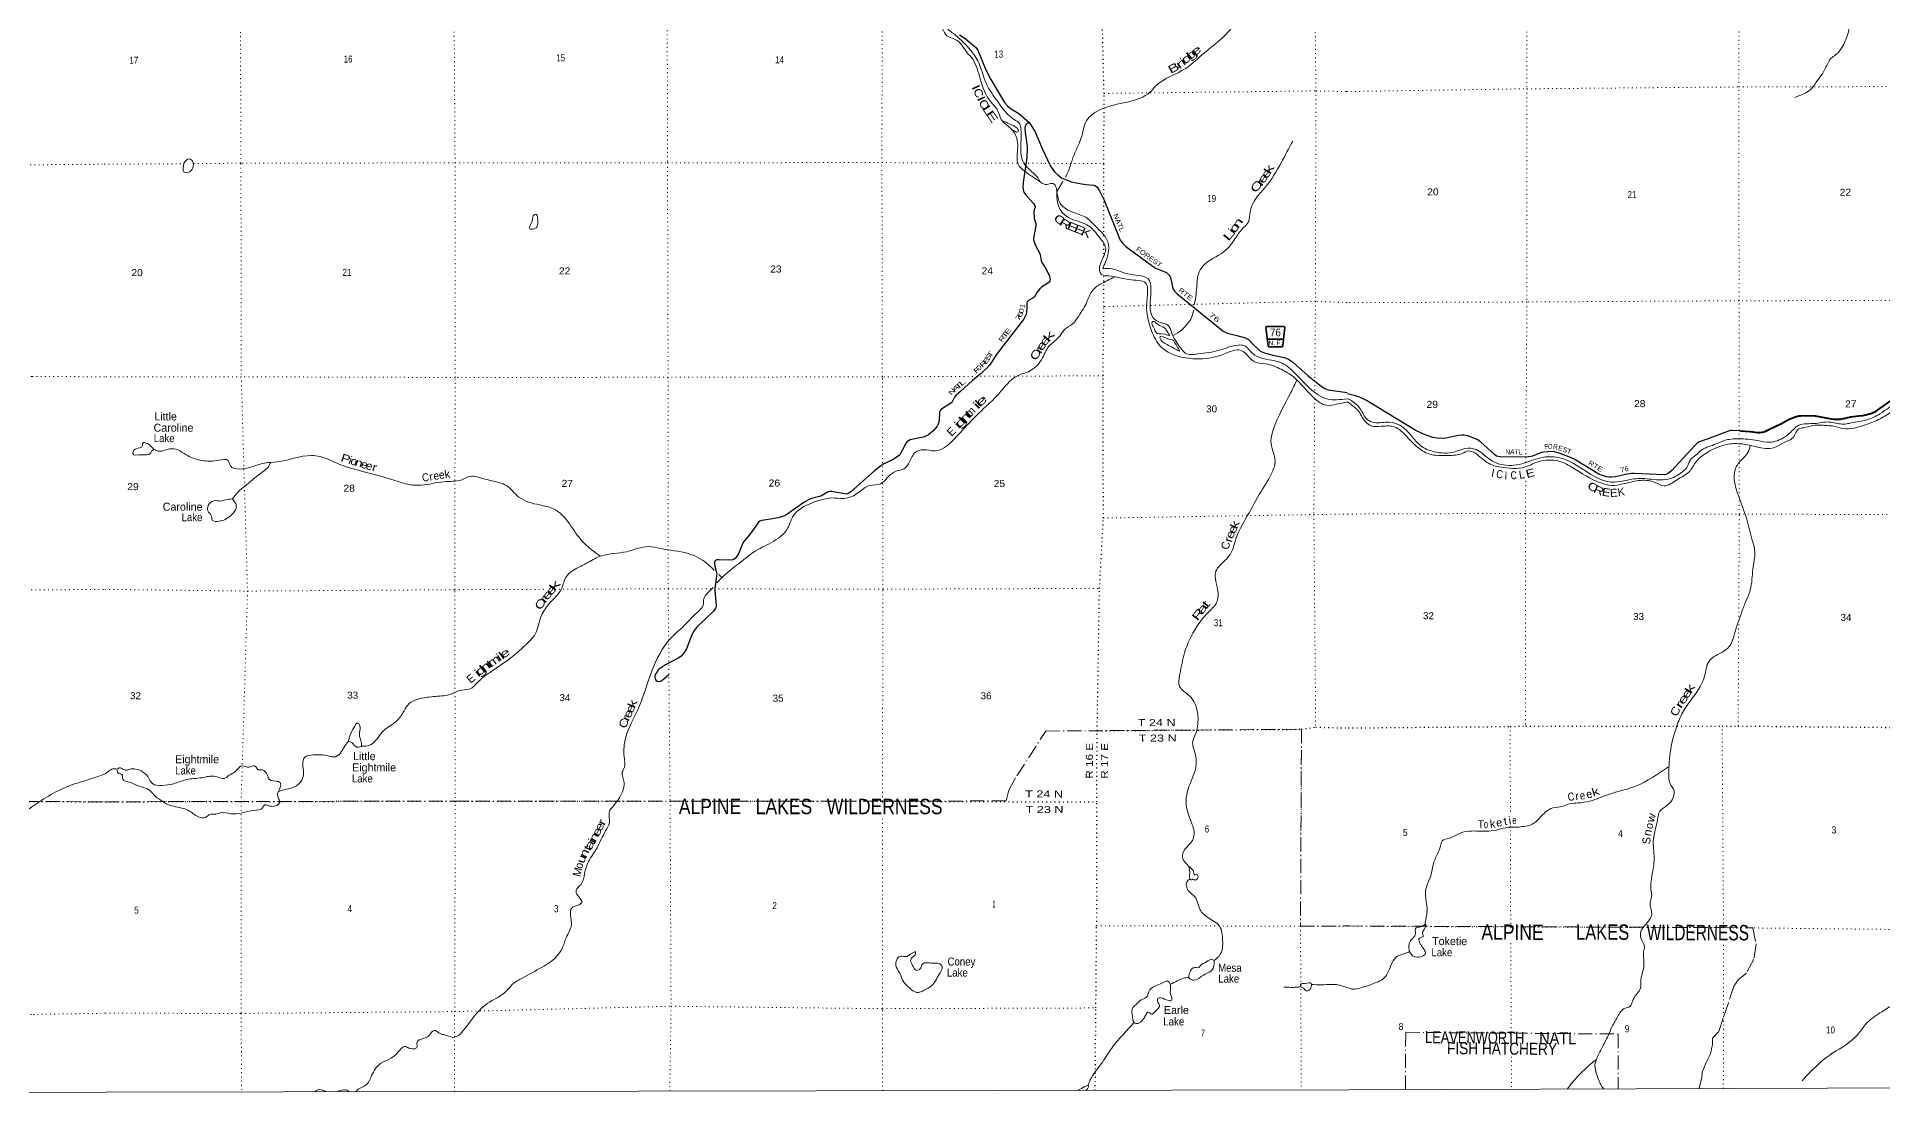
# Model space of a CAD drawing. Header units: feet. Extents: x -3 to 248627, y 0 to 184934.
# Drawn here: x 29363 to 75471, y 0 to 26392 of the extents above; entities that cross this region are included whole.
import ezdxf
from ezdxf.enums import TextEntityAlignment as Align

# ---------------------------------------------------------------- set-up
doc = ezdxf.new("R2010")
doc.units = ezdxf.units.FT
doc.header["$LTSCALE"] = 70
doc.linetypes.add('DOT_DASHED', pattern=[7.7, 5, -1.2, 0.3, -1.2])
doc.linetypes.add('DOTTED', pattern=[1.5, 0.3, -1.2])
for name, color, linetype, lineweight in [('26', 7, 'Continuous', 40), ('27', 7, 'Continuous', 35), ('29', 7, 'Continuous', 25), ('30', 7, 'Continuous', 35), ('39', 7, 'Continuous', 13), ('4', 7, 'Continuous', 13), ('44', 7, 'DOT_DASHED', 13), ('6', 7, 'DOTTED', 25), ('7', 7, 'DOTTED', 13)]:
    doc.layers.add(name, color=color, linetype=linetype, lineweight=lineweight)
doc.layers.add('41', color=7, linetype='Continuous')

msp = doc.modelspace()

# ---------------------------------------------------------------- linework, layer by layer
at = {"layer": '26'}
msp.add_lwpolyline([(71915.38, 16550.79), (72174.3, 16531.57), (72363.88, 16510.94), (72414.64, 16510.79), (72465.14, 16515.94), (72514.83, 16526.34), (72563.16, 16541.88), (72609.59, 16562.38), (72627.17, 16571.72), (72953.08, 16729.61), (73130.29, 16827.9), (73213.87, 16867.95), (73301.18, 16899.05), (73391.25, 16920.85), (73428.03, 16926.93), (73597.73, 16933.78), (73797.25, 16921.77), (74153.89, 16859.28), (74254.68, 16843.94), (74337.95, 16839.37), (74421.25, 16843.53), (74503.65, 16856.38), (74549.36, 16867.39), (74603.66, 16883.26), (74659.33, 16893.36), (74680.43, 16895.63), (74888.15, 16921.92), (74992.65, 16935.76), (75099.39, 16957.87), (75117.32, 16962.99), (75143.64, 16970.5), (75167.32, 16977.43), (75207.73, 16989.25), (75270.78, 17015.11), (75330.78, 17047.43), (75354.14, 17062.32), (75754.1, 17350.99)], dxfattribs=at)
at = {"layer": '27'}
msp.add_line((60111.27, 18842.34), (60516.34, 18842.34), dxfattribs=at)
msp.add_lwpolyline([(60157.12, 18651.79), (60138.14, 18653.9), (60126.9, 18673.59), (60071.37, 19134.25), (60076.99, 19145.5), (60091.05, 19153.94), (60532.45, 19152.53), (60539.48, 19148.31), (60546.51, 19132.84), (60499.41, 18679.22), (60490.27, 18660.23), (60479.74, 18651.08)], close=True, dxfattribs=at)
at = {"layer": '29'}
for points in [[(52413.3, 26447.52), (52550.75, 26361.48), (52812.73, 26133.85), (52874.05, 26060.36), (53078.84, 25570.78), (53202.63, 25328.36), (53544.99, 24749.62), (53624.24, 24659.48), (53690.23, 24601.74), (53897.45, 24476.28), (54155.39, 24254.66)], [(54155.39, 24254.66), (54093.85, 24214.69), (54076.13, 24194), (54057.77, 24161.74), (54049.55, 24105.33), (54058.79, 24001.03), (54108.62, 23662.02), (54107.39, 23605.55), (54100.78, 23382.54), (54008.53, 22757.3), (54002.3, 22639.43), (54008.2, 22583.28), (54025.92, 22512.34), (54062.58, 22450.23), (54260.36, 22234.33), (54288.79, 22193.16), (54304.96, 22154.21), (54303.56, 22131.09), (54282.88, 22077.89), (54277.75, 22019.47), (54286.76, 21862.83), (54321.27, 21718.81), (54322.04, 21672.18), (54268.11, 21367.11), (54265.16, 21325.73), (54272.28, 21300.28), (54308.99, 21200.03), (54436.75, 20963.67), (54460.09, 20795.23), (54474.12, 20758.96), (54557.11, 20628.83), (54658.51, 20440.53), (54675.69, 20374.08), (54678.65, 20335.66), (54672.74, 20288.37), (54647.68, 20251.64), (54465.99, 20140.6), (54424.17, 20099.8), (54348.63, 20002.98), (54288.78, 19901.21), (54251.3, 19863.85), (54144.06, 19809.59), (54117.54, 19782.79), (54102.71, 19750.48), (54102.52, 19622), (54093.85, 19515.53), (54082.57, 19463.86), (54070.22, 19429.82), (54014.18, 19330.26), (53354.15, 18483.05), (53163.49, 18191.49), (53101.93, 18118.12), (52932.52, 17968.57), (52741.16, 17804.84), (52447.87, 17543.74)], [(54155.39, 24254.66), (54297.06, 24036.44), (54486.19, 23603.54), (54683.27, 23180.71), (54746.58, 23075.39), (54793.84, 23019.24), (54870.63, 22942.4), (54931.57, 22896.77), (54985.81, 22859.65), (55062.61, 22827.14), (55216.95, 22773.73), (55369.77, 22735.52), (55572.13, 22703.3), (55762.59, 22691.18), (55812.82, 22672.43), (55860.06, 22640.94), (55913.82, 22548.41), (56031.56, 22311.99), (56434.7, 21313.73), (56486.21, 21237.1), (56574.01, 21151.75), (57314.92, 20617.3), (57590.83, 20501.2), (57650.69, 20448.32), (57679.44, 20400.71), (57703.06, 20312.05), (57745.04, 20107.32), (57785.76, 20040.14), (57854.12, 19971.3), (59008.52, 19038.24), (59110.95, 18987.59), (59343.81, 18928.55), (59564.6, 18875.48), (59640.57, 18834.31), (59758.05, 18709.77), (59941.83, 18538.77), (60031.98, 18494.27), (60250.8, 18437.17), (60541.76, 18380.45), (60638.86, 18343.7), (60738.82, 18277.03), (61121.8, 17931.53), (61458.16, 17668.14), (61548.55, 17610.75), (61631.11, 17574.64), (62106.56, 17502.83)], [(52447.87, 17543.74), (52330.59, 17439.33), (52292.85, 17388.65), (52233.12, 17276.78), (52221.31, 17259.05), (52197.61, 17237.49), (52015.94, 17124.03), (51958.45, 17078.77), (51934.82, 17049.21), (51920.43, 17015.05), (51905.74, 16804.04), (51884.61, 16716.72), (51858.03, 16665), (51761.04, 16550.16), (51642.42, 16452.21), (51574.49, 16415.27), (51507.51, 16392.13), (51184.63, 16320.69), (51143.28, 16302.96), (51119.35, 16289.64), (51078.3, 16243.85), (51039.98, 16162.66), (50930.63, 15966.04), (50907, 15936.48), (50871.26, 15904.64), (50735.54, 15815.53), (50523.04, 15725.17), (50449.82, 15677.42), (50296.29, 15552.06), (49704.36, 15028.64), (49657.67, 14996.65), (49628.13, 14978.92), (49595.64, 14970.05), (49554.38, 14975.62), (49215.32, 15032.08), (49170.34, 15032.12), (49117.2, 15019.51), (48969.5, 14928.67), (48919.49, 14907.98), (48719.41, 14854.69), (48641.66, 14825.23), (48523.59, 14761.25), (48074.58, 14442.5), (47996.74, 14404.91), (47918.05, 14380.44), (47746.57, 14349.34), (47475.02, 14309.51), (47424.81, 14291.77), (47394.35, 14269.14), (47267.28, 14079.63), (47124.09, 13904.11), (47026.08, 13781.96), (46994.95, 13724.64), (46892.29, 13479.02), (46840.01, 13388.89), (46807.52, 13356.38), (46777.99, 13335.69), (46751.41, 13323.87), (46708.91, 13319.35), (46404.23, 13327.78), (46352.68, 13323.87), (46317.24, 13306.14), (46298.28, 13285.04), (46296.57, 13241.12), (46303.03, 13166.54), (46352.68, 12978.08), (46348.65, 12925.72), (46317.78, 12736.73), (46302.47, 12620.47), (46302.9, 12553.84), (46337.31, 12184.4), (46334.96, 12152.03), (46323.15, 12118.04), (46270.07, 12041.42), (45853.7, 11645.48), (45788.56, 11560.94), (45728.69, 11447.96), (45594.59, 11101.73), (45522.75, 10986.1), (45463.68, 10918.13), (45405.63, 10875.74), (45074.04, 10701.23), (44970.44, 10637.36), (44899.56, 10581.21), (44858.69, 10527.33), (44813.9, 10460.03), (44805.04, 10430.48), (44802.09, 10392.06), (44811.67, 10356.33), (44825.72, 10321.13), (44861.16, 10297.48), (44896.27, 10288.47), (44943.86, 10297.48), (45024.18, 10345.4), (45157.74, 10458.6)], [(67115.58, 16023.61), (67012.46, 16017.56), (66958.51, 16006.1), (66734.57, 15919.42), (66692.07, 15909.6), (66631.59, 15901.42), (66396.2, 15888.33), (65925.43, 15901.42), (65832.26, 15919.42), (65781.59, 15953.76), (65598.51, 16123.87), (65441.59, 16267.81), (65369.68, 16320.17), (65271.59, 16365.96), (65117.95, 16421.58), (65023.13, 16437.93), (64970.83, 16441.21), (64884.2, 16433.04), (64805.74, 16416.68), (64568.72, 16362.7), (64506.59, 16359.41), (64356.22, 16365.97), (64245.05, 16385.58), (64099.59, 16429.77), (64009.67, 16464.1), (63806.97, 16562.24), (62587.57, 17304.87), (62522.19, 17344.12), (62440.44, 17380.08), (62309.67, 17425.88), (62109.96, 17476.12)], [(71915.38, 16550.79), (71741.36, 16558.94), (71693.97, 16557.3), (71658.01, 16547.49), (71538.67, 16506.59), (71100.6, 16336.48), (70897.9, 16271.06), (70850.51, 16243.25), (70793.29, 16186), (70217.91, 15557.9), (70126.37, 15485.93), (70074.07, 15456.49), (70028.29, 15446.67), (69276.37, 15485.93), (69206.1, 15484.31), (69093.29, 15466.3), (68805.6, 15400.87), (68712.45, 15389.44), (68651.97, 15387.81), (68586.59, 15397.62), (68486.87, 15428.69), (68393.68, 15466.3), (67775.82, 15839.26), (67680.99, 15885.03), (67399.84, 15989.72), (67283.8, 16020.83), (67190.6, 16028.97), (67115.58, 16023.61)]]:
    msp.add_lwpolyline(points, dxfattribs=at)
at = {"layer": '39'}
for p, q in [((55002, 22780.03), (54848.67, 22518.78)), ((46399.37, 12955.23), (46477.1, 12879.81))]:
    msp.add_line(p, q, dxfattribs=at)
for points in [[(75346.94, 30732.01), (75251.34, 30572.13), (75071.15, 30437.05), (74734.42, 30309.48), (74490.22, 30111.97), (74346.47, 29874.64), (74325.4, 29549.4), (74535.65, 28397.96), (74656.89, 28125.38), (74786.2, 27840.79), (74795.15, 27539.74), (74732.06, 27178.23), (74674.45, 26987.36), (74637.63, 26563.71), (74534.23, 26256.27), (74306.45, 25940.38), (74198.33, 25859.74), (74060.62, 25616.41), (73818.95, 25250.3), (73638.99, 25040.95), (73490.74, 24962.18), (73294.34, 24877.23)], [(61000.29, 30323.18), (60899.37, 30061.26), (60949.55, 29680.31), (61153, 29484.67), (61503.61, 29341.32), (61699.03, 29200.1), (61789.54, 28855.4), (61535.26, 28250.97), (61027.07, 27725.33), (60329.57, 27443.68), (59758.97, 27055.12), (59335.55, 26728.94), (58994.74, 26376.49), (58528.95, 25989.88), (58069.22, 25605.27), (57317.2, 25162.44), (57174.02, 25009.37), (56645.84, 24773.96), (55698.38, 24423.97), (55563.25, 24254.77), (55492.56, 23990.81), (55337.14, 23575.75), (55228.16, 23307.78), (55125.21, 23011.6), (55066.31, 22892.8)], [(51123.4, 28009.26), (51308.62, 27952.08), (51530.19, 27716.12), (51636.82, 27359.32), (51675.05, 27248.45), (51818.06, 27097.19), (52057.66, 26657.66), (52263.14, 26476.12), (52651.92, 26109.04), (52875.46, 25790.44), (53080.74, 25240.09), (53388.83, 24750.13), (53793.71, 24320.56), (53922.64, 24217.68), (53952.8, 24090.69), (53956.69, 23826.67), (54034.96, 23224.01), (54103.44, 23141.33), (54409.61, 22812.6), (54431.21, 22767.45)], [(54429.74, 22768.24), (54192, 22931.66), (53863.66, 23262.43), (53857.7, 23411.57), (53847.87, 23861.01), (53777.41, 24012.21), (53590.08, 24195.75), (53459.14, 24330.88), (53370.59, 24556.67), (53205.43, 24764.37), (52931.65, 25342.99), (52746.5, 25834.88), (52609.54, 25998.22), (52311.43, 26330.98), (52103.89, 26421.82), (51991.12, 26605.31), (51606.47, 27153.77), (51570.27, 27296.89), (51556.3, 27540.76), (51300.5, 27841.24), (51167.53, 27936.06), (51129.28, 28006.63)], [(53493.61, 24296.6), (53666.68, 24219.88), (53856.07, 24108.89), (53890.3, 24048.41), (53866.1, 24018.19), (53765.34, 24052.53), (53730.21, 24058.68)], [(60742.74, 23787.46), (60454.23, 23247.55), (60066.93, 22645.23), (59857.18, 22401.52), (59681.63, 22018.72), (59635.14, 21770.86), (59471.78, 21581.53), (59276.13, 21307.58), (59028.07, 21029.64), (58495.79, 20661.21), (58386.84, 20467.81), (58344.33, 20129.26), (58283.18, 19690.9)], [(33037.85, 23237.29), (33166.89, 23344.01), (33251.51, 23287.52), (33255.45, 23122.26), (33172.76, 23017.52), (33037.73, 23019.63), (33021.66, 23124.44), (33037.85, 23237.29)], [(82837.28, 23453.12), (82905.07, 23359.47), (82967.93, 23146.92), (82920.13, 23030.34), (82961.01, 22789.61), (82949.7, 22552.72), (82801.71, 22391.66), (82568.93, 22390.89), (82272.19, 22309.62), (82056.03, 22128.25), (81936.16, 21957.24), (81878.81, 21682.07), (81993.61, 21545.96), (82206.39, 21524.58), (82523.42, 21531.65), (82740.39, 21452.08), (82893.43, 21281.98), (82962.37, 21051.38), (83015.27, 20814.7), (82933.99, 20493.28), (82671.74, 20291.69), (82263.14, 20041.44), (81974.94, 19795.61), (81587.34, 19244.35), (81415.79, 18914.6), (81440.5, 18709.95), (81457.2, 18501.26), (81321.51, 18251.91), (81137.25, 18138.9), (80949.18, 17957.63), (80780.96, 17844.67), (80552.1, 17876.03), (80439.61, 17913.79), (80210.62, 17987.3), (80031.12, 18279.76), (79926.48, 18375.76), (79796.13, 18347.23), (79639.51, 18378.82), (79555.17, 18398.61), (79446.92, 18362.13), (79274.81, 18213.02), (78741.68, 18002.51), (78589.23, 17981.93), (78336.54, 17932.92), (78220.35, 17868.31), (78040.47, 17634.88), (77844.22, 17501.75), (77603.41, 17504.97), (77286.21, 17552.09), (77033.41, 17539.21), (76664.25, 17513.91), (76455.68, 17473.07), (76193.2, 17343.74), (75730.58, 17045.14), (75426.16, 16851.44), (75077.44, 16709.79), (74479.76, 16607.45), (74234.74, 16670.87), (74114.32, 16678.5), (73957.76, 16692.03), (73741.07, 16681.28), (73504.45, 16624.29), (73384.14, 16595.79), (73264.33, 16402.7), (73023.98, 16257.39), (72779.55, 16132.13), (72554.88, 16107.3), (72105.08, 16202.16), (71751.81, 16233.11)], [(54848.82, 22518.03), (54818.67, 22665.17), (54754.21, 22727.7), (54601.02, 22707.66), (54518.39, 22717.79), (54429.37, 22768.5)], [(54848.67, 22518.78), (54935.32, 22229.76), (55269.76, 22001.78), (55608.28, 21860.46), (55789.58, 21684.99), (56142.02, 21203.05), (56133.84, 20991.44), (56022.82, 20677.12), (55998.6, 20610.63), (56085.26, 20604.52), (56585.02, 20477.19), (57163.37, 20303.44), (57201.53, 20061.57), (57185.15, 19598.04), (57229.39, 19414.61), (57475.18, 19245.14), (57632.35, 19182.54), (57710.86, 19017.23), (57944.44, 18615.99), (58059.25, 18488.94), (58371.64, 18470.57), (58905.78, 18560.88), (59387.55, 18691.53), (59530.64, 18679.33), (59744.17, 18477.63), (59985.96, 18358.55), (60431.32, 18259.47), (60771.8, 18015.36), (61380.16, 17446.58), (61623.97, 17339.58), (61835.59, 17325.32), (62117.12, 17349.82)], [(54848.82, 22518.03), (54905.04, 22129.02), (55154.81, 21872.88), (55596.1, 21699.24), (55928.47, 21366.45), (56067.41, 21124.51), (55972.51, 20810.17), (55917.95, 20552.24), (55968.28, 20455.47), (56139.57, 20421.08), (56711.91, 20319.9), (57092.77, 20210.79), (57116.89, 20081.78), (57092.49, 19702.91), (57217.09, 19045.8), (57440.59, 18658.68), (58008.8, 18382.16), (58486.45, 18347.55), (59117.38, 18502.28), (59357.26, 18574.65), (59506.38, 18530.21), (59762.21, 18288.17), (60062.47, 18223.46), (60455.41, 18086.13), (60753.6, 17902.51), (61341.79, 17313.59), (61587.61, 17188.46), (61849.64, 17216.48), (62110.33, 17269.84)], [(41882.9, 21747.52), (41870.89, 21896.67), (41844.72, 21957.15), (41796.35, 21951.14), (41735.8, 21787.94), (41681.28, 21600.54), (41786.08, 21594.42), (41854.63, 21638.71), (41882.9, 21747.52)], [(56288.58, 20392.62), (55935.9, 20209.61), (55748.38, 20064.64), (55601.09, 19772.52), (55395.31, 19417.96), (55242.03, 19218.55), (55034.35, 19069.56), (54923.42, 18916.47), (54667.32, 18678.84), (54463.57, 18324.28), (54175.2, 18044.35), (53862.74, 17923.66), (53396.92, 17474.56), (52965.38, 17051.65), (52374.51, 16439.4), (52041.79, 16133.3), (51809.96, 16050.84), (51515.72, 16077.25), (51312.12, 16008.88), (51168.89, 15777.21), (51025.7, 15595.93), (50852.34, 15545.67), (50612.4, 15376.56), (50447.05, 15225.52), (50162.85, 15181.39), (49894.7, 15010.28), (49529.81, 14857.37), (49221.45, 14871.71), (48913.06, 14811.47), (48243.69, 14388.73), (48126.64, 14120.76), (47717.3, 13758.29), (47269.74, 13514.76), (47029.8, 13331.53), (46467.23, 12870.42), (46355.98, 12750.98)], [(58264.18, 19564.08), (58214.93, 19377.61), (58126.17, 19242.65), (57972.91, 19073.47), (57758.67, 18934.4)], [(57640.35, 18974.49), (57598.01, 19045.52), (57537.59, 19120.14), (57364.31, 19214.99), (57245.44, 19279.57), (57225.26, 19237.26), (57273.57, 19124.36), (57327.92, 19003.4), (57535.49, 18962.94), (57662.45, 18938.66), (57640.35, 18974.49)], [(57761.14, 18813.63), (57626.12, 18850.01), (57424.6, 18890.46), (57448.74, 18819.91), (57535.37, 18743.26), (57849.68, 18569.71), (57912.15, 18539.43), (57867.86, 18634.19), (57799.4, 18747.1), (57762.05, 18810.98)], [(78758.75, 18090.2), (78560.75, 18106.29), (78411.98, 18196.12), (78275.81, 18103.34), (78155.93, 17934.33), (77865.94, 17618.24), (77671.33, 17605.56), (77350.05, 17672.74), (76784.19, 17662.84), (76395.25, 17547.14), (75842.29, 17262.29), (75417.75, 16975.86), (75097.15, 16824.26), (74696.04, 16748.67), (74591.77, 16724.24), (74431.24, 16721.7), (74106.01, 16770.8), (73905.41, 16746.05), (73736.9, 16729.44), (73351.81, 16667.94), (73227.74, 16555.13), (73031.6, 16389.89), (72662.75, 16264.22), (72361.63, 16303.37), (71875.87, 16349.94), (71534.85, 16308.66), (71274.31, 16203.43), (70929.65, 16045.72), (70817.59, 15940.98), (70695.49, 15844.23), (70617.72, 15683.39), (70473.75, 15518.33), (70113.1, 15338.49), (69880.37, 15323.67), (69414.71, 15358.26), (69013.55, 15300.73), (68704.61, 15269.6), (68302.88, 15396.73), (67414.44, 15877.53), (67115.37, 15900.62), (66900.77, 15863.78), (66527.9, 15742.12), (66014.33, 15696.26), (65632.55, 15859.59), (65330.87, 16079.38), (65053.86, 16106.56), (64797.26, 16025.43), (64271.49, 16027.7), (63941.94, 16177.15), (63708.39, 16425.27), (63422.63, 16687.27), (63157.5, 16766.68), (62784.3, 16753.4), (62607.47, 16833.11), (62430.05, 17101.48), (62244.88, 17281.52), (62138.35, 17341.79), (62109.94, 17352.53)], [(60846.42, 17822.13), (60698.97, 17509.55), (60261.11, 16596.9), (60200.48, 16294.63), (60246.7, 16046.71), (60302.98, 15772.57), (60244.41, 15552.94), (59951.88, 15031.17), (59608.92, 14422.77), (59304.23, 13794.19), (59229.53, 13560.46), (59058.08, 13314.7), (58826.16, 13042.8), (58809.93, 12855.38), (58866.21, 12583.26), (58857.99, 12293.05), (58648.24, 12029.18), (58202.48, 11412.8), (58043.03, 11003.79), (57923.82, 10465.77), (57917.61, 10159.43), (58165.38, 9923.45), (58362.67, 9518.22), (58356.4, 9117.16), (58287.76, 8899.55), (58247.39, 8790.74), (58301.64, 8494.44), (58319.58, 8127.63), (58127.82, 7593.69), (58079.25, 7243.05), (58185.85, 6831.83), (58276.32, 6426.67), (58215.77, 6279.59), (58036.29, 6076.17), (58001.89, 5832.33), (58076.41, 5743.6), (58150.94, 5658.9)], [(71751.81, 16233.11), (71442.98, 16167.85), (71062.28, 15981.93), (70822.12, 15776.4), (70674.31, 15553.11), (70333.9, 15317.14), (70029.32, 15175.63), (69776.2, 15267.12), (69390.79, 15305.99), (68991.72, 15220.37), (68716.92, 15183.33), (68439.8, 15246.64), (67720.2, 15637.67), (67346.44, 15805.04), (67075.51, 15812.17), (66848.89, 15769.27), (66628.46, 15670.19), (66006.5, 15632), (65636.94, 15737.16), (65341.26, 15963), (65128.29, 16046.59), (64977.99, 15981.87), (64628.97, 15934.55), (64147.25, 15971.09), (63861.79, 16138.75), (63543.74, 16458.85), (63294.34, 16642.69), (62961.17, 16661.66), (62720.35, 16668.89), (62551.43, 16784.75), (62369.97, 17061.14), (62194.28, 17211.23), (62136.6, 17253.06), (62110.33, 17269.84)], [(32286.59, 16083.05), (32122.99, 16228.43), (32006.11, 16244.64), (31995.99, 16174.11), (31937.51, 16123.77), (31786.32, 16065.43), (31760.07, 15982.82), (31979.74, 15952.43), (32195.42, 15986.53), (32237.78, 16046.96), (32286.17, 16083.21)], [(72176.69, 16182.67), (72117.72, 16009.51), (71969.76, 15836.4), (71805.94, 15599.01), (71774.5, 15384.13), (71880.25, 14928.85), (72082.66, 14367.5), (72216.69, 13854.1), (72289.94, 13525.16), (72243.11, 13095.46), (72176.49, 12573.37), (72057.04, 12267.88), (71953.53, 11994.55), (71770.63, 11439.96), (71687.06, 11210.86), (71446.9, 11001.32), (71206.55, 10856), (71102.66, 10707.13), (71059.13, 10506.26), (70712.02, 9842.73), (70492.27, 9522.86), (70336.88, 9155.03), (70233.56, 8821.49), (70147.22, 8190.94), (70140.11, 7893.85), (70172.71, 7733.38), (70263.47, 7585.15), (70250.03, 7388.4), (70102.15, 7191.2), (69917.99, 7042.06), (69862.45, 6833.13), (69755.6, 6343.01), (69775.11, 5873.39), (69753.84, 5612.38), (69695.26, 5090.32), (69711.9, 4897.68), (69674.2, 4761.07), (69713.22, 4472.16), (69661.47, 4335.5), (69445.66, 4037.71), (69446.15, 3881.15), (69531.1, 3664.66), (69511.45, 3528.1), (69520.3, 3263.18), (69492.87, 3046.31), (69445.38, 2829.37), (69426.02, 2600.49), (69334.13, 2467.71), (69230.32, 2290.73), (69170.51, 2166.09), (69038.22, 2117.48), (68862.27, 1908.14), (68722.56, 1662.8), (68622.94, 1433.65), (68475.35, 1140.11), (68335.77, 850.61), (68299.96, 750.13), (68320.7, 533.42), (68401.7, 296.84), (68455.9, 184.78), (68520.03, 103.66)], [(32286.17, 16083.21), (32399.01, 16040.8), (32725.55, 16103.04), (33144.67, 15923.36), (33479.17, 15810.26), (33918.55, 15813.97), (34142.26, 15805.74), (34196.6, 15674.7), (34420.27, 15593.93), (34710.53, 15640.07), (35053.21, 15744.62), (35365.63, 15772.61), (36224.3, 15933.21), (36439.94, 15908.87), (36865.11, 15737.25), (37439.42, 15551.42), (38207.19, 15339.24), (38626.34, 15213.98), (38964.93, 15189.55), (39531.32, 15277.82), (39980.8, 15327.87), (40184.4, 15410.36), (40535.06, 15347.62), (40932.05, 15250.59), (41095.27, 15179.94), (41407.51, 14893.52), (41921.34, 14697.66), (42269.96, 14598.65), (42497.62, 14437.25), (42823.89, 13999.67), (43128.03, 13656.84), (43449.08, 13416.95)], [(35210.95, 15760.51), (35137.81, 15639.76), (34881.73, 15432.36), (34611.53, 15204.82), (34428.04, 15057.83), (34319.14, 14936.98), (34246.54, 14850.37)], [(34246.54, 14850.37), (34077.22, 14822.28), (33954.26, 14794.16), (33784.97, 14802.34), (33645.83, 14679.5), (33635.68, 14548.51), (33718.25, 14433.57), (33746.41, 14318.67), (33909.64, 14288.32), (34197.93, 14421.13), (34327, 14576.22), (34339.17, 14713.26), (34321.05, 14749.55), (34246.55, 14850.38)], [(37463.84, 8666.83), (37699.67, 8700.92), (37992.09, 9021.15), (38316.71, 9266.79), (38510.33, 9502.45), (38621.28, 9687.79), (39115.18, 9890.98), (39524.34, 9930.99), (39719.87, 9973.17), (39921.46, 10061.7), (40167.37, 10093.77), (40413.37, 10301.17), (40671.46, 10504.54), (41203.75, 10874.98), (41548.56, 11173.01), (41818.8, 11481.17), (41972.22, 11934.52), (42175.95, 12240.71), (42470.41, 12605.28), (42595.54, 12909.51), (42897.98, 13137.03), (43141.93, 13265.84), (43464.49, 13422.81), (44103.45, 13529.16), (44643.66, 13655.73), (44937.9, 13609.16), (45637.19, 13481.68), (46096.59, 13243.53), (46290.53, 13060.8)], [(46257.7, 12633.55), (46231.27, 12602.54), (46029.59, 12354.8), (46011.36, 12189.55), (45852.03, 12002.23), (45493.08, 11637.71), (45283.37, 11454.46), (44773.01, 10654.72), (44476.28, 9824.6), (44377.39, 9580.81), (44078.73, 8895.79), (44038.15, 8408.1), (44042.03, 8142.06), (43991.58, 8017.15), (44037.79, 7765.19), (43993.32, 7525.39), (43751.26, 7156.75), (43672.6, 7049.99), (43668.41, 6761.79), (43573.57, 6554.28), (43361.71, 6131.2), (43149.97, 5787.78), (43048.96, 5486.5), (42960.13, 5214.49), (42837.1, 5067.45), (42873.31, 4942.47), (42978.02, 4763.03), (42877.21, 4692.56), (42730.04, 4626.16), (42697.69, 4444.8), (42717.71, 4194.88), (42590.57, 3886.62), (42485.61, 3614.61), (42340.38, 3405.12), (41987.54, 3147.41), (41485.53, 2873.68), (41257.71, 2726.72), (41098.39, 2553.51), (40616.52, 2235.43), (40106.3, 1675.53), (39751.42, 1391.62), (39547.89, 1458.27), (39453.18, 1480.51), (39285.94, 1567.29), (39166.96, 1442.43), (39029.87, 1369.97), (38854.46, 1257.24), (38868.52, 1162.51), (38675.01, 1118.31), (38578.29, 1162.72), (38358.51, 989.55), (38158.9, 840.56), (37959.31, 743.97), (37725.35, 435.78), (37590.18, 204.11), (37392.61, 95.42), (37332.91, 30.48)], [(37143.45, 8787.98), (37187.88, 8943.14), (37280.69, 9126.47), (37389.59, 9247.31), (37435.91, 9178.76), (37423.72, 9013.5), (37453.85, 8817.99), (37461.82, 8660.78), (37361.04, 8646.75), (37286.5, 8705.25), (37224.05, 8763.74), (37145.05, 8791.43)], [(35394.05, 7535.37), (35538.47, 7579.92), (35673.53, 7612.07), (35903.35, 7718.72), (36024.4, 7946.37), (36010.48, 8276.9), (36052.86, 8383.68), (36270.57, 8452.05), (36643.41, 8425.58), (36824.8, 8405.29), (36967.96, 8530.14), (37040.58, 8646.98), (37145.47, 8792.01)], [(21802.34, 2756.68), (22089.65, 3092.55), (22508.23, 3471.48), (22763.89, 3860.07), (23235, 4258.66), (23867.3, 4673.81), (24376.51, 4868.41), (25245.17, 5176.42), (25752.16, 5350.89), (26545.19, 5740.28), (27138, 6036.88), (27740.76, 6323.3), (28261.99, 6511.74), (28950.86, 6948.51), (29534.71, 7350.02), (30030.63, 7619.34), (30327.68, 7733.37), (30703.25, 7850.65), (31068.77, 7979.08)], [(31068.77, 7979.08), (31159.13, 8048.67), (31257.91, 8103.01), (31365.37, 8094.47)], [(31362.71, 8092.86), (31413.04, 7988.02), (31485.58, 7959.75), (31511.72, 7840.82), (31660.82, 7772.19), (31912.7, 7667.21), (32128.32, 7600.54), (32337.82, 7404.9), (32513.1, 7283.85), (32607.79, 7223.32), (32777.06, 7166.76), (33176.05, 7047.56), (33442.01, 6888.15), (33611.32, 6908.18), (33675.84, 6962.55), (33835.07, 6970.5), (33954, 7006.69), (34209.95, 6980.3), (34780.37, 7060.5), (35008.16, 7138.93), (35062.62, 7205.4), (35137.18, 7187.21), (35219.8, 7162.97), (35433.5, 7273.66), (35401.3, 7362.36), (35379.2, 7483.3), (35443.78, 7638.43), (35439.81, 7759.36), (35339.06, 7791.68), (35145.62, 7876.47), (35133.55, 7922.83), (35050.99, 8045.83), (34982.48, 8078.13), (34895.82, 8080.2), (34825.32, 8164.9), (34712.45, 8160.95), (34623.76, 8142.88), (34504.87, 8179.24), (34315.33, 8030.24), (34168.16, 7941.67), (34043.16, 7865.18), (33831.56, 7911.69), (33484.88, 7881.71), (33093.85, 7833.62), (32777.37, 7729.05), (32491.15, 7686.94), (32253.35, 7733.47), (32132.52, 7908.89), (31965.31, 8050.09), (31687.2, 8092.62), (31592.46, 8068.5), (31483.65, 8110.91), (31419.16, 8127.08), (31362.71, 8092.86)], [(70133.78, 8152.91), (69306.02, 7668.29), (68812.84, 7516.12), (68652.46, 7467.41), (68171.38, 7297.22), (67866.51, 7250.04), (67673.92, 7231.34), (67489.51, 7166.5), (67240.8, 7125.53), (66908.48, 6871.52), (66696.29, 6702.21), (66511.79, 6665.47), (66351.32, 6644.87), (66186.76, 6646.33), (65705.45, 6550.4), (65211.81, 6548.77), (64927.03, 6495.64), (64654.52, 6366.28), (64478.13, 6299.45), (64434.39, 6168.84), (64358.73, 5975.9), (64251.2, 5706.58), (64179.94, 5389.2), (64084.38, 5144.01), (64060.95, 4931.17), (64089.64, 4738.57), (64098.4, 4501.75), (64070.78, 4349.11), (64053.1, 4224.6)], [(58150.94, 5658.9), (58168.98, 5481.53), (58172.94, 5364.63), (58221.29, 5326.31), (58249.52, 5344.42), (58299.89, 5320.2), (58374.53, 5439.06), (58340.28, 5459.24), (58289.89, 5453.23), (58267.76, 5531.84), (58225.47, 5594.35), (58150.94, 5658.9)], [(58177.18, 5357.12), (58096.31, 5274), (58134.49, 5064.37), (58297.65, 4903.02), (58430.49, 4580.46), (58619.84, 4390.88), (58911.96, 4173), (58992.39, 3818.23), (58933.75, 3467.6), (58782.5, 3310.51)], [(73470.57, 309.6), (73942.69, 780.85), (74086.81, 897.75), (74707.6, 1313.28), (74907.64, 1518.68), (75099.53, 1760.18), (75465.91, 2034.37), (75776.37, 2220.06), (75920.56, 2316.89), (75976.33, 2451.56), (76163.73, 2847.6), (76319.76, 3008.69), (76492.13, 3073.49), (76873.05, 3187.15), (77069.22, 3344.36), (77585.46, 3827.8), (77878.02, 3961.25), (78231.12, 3986.5), (78419.77, 3979.1), (78696.58, 4016.14), (79703.4, 4192.1), (80076.08, 4373.98), (80516.63, 4672.5), (80708.89, 4797.59), (80869.05, 4918.55), (80997.16, 5023.35), (81241.55, 5160.65), (81424.18, 5218.71)], [(64053.1, 4224.6), (63975.02, 4166.14), (63904.85, 4147.84), (63810.64, 4111.4), (63810.94, 4015.05), (63779.16, 3910.57), (63727.14, 3858.21), (63655.26, 3741.56), (63647.58, 3629.13), (63708.3, 3460.72), (63804.81, 3400.83), (63989.35, 3425.52), (64063.39, 3494.01), (64024.97, 3586.22), (63944.32, 3710.4), (63899.92, 3794.55), (63895.7, 3858.77), (63971.85, 3895.15), (64003.89, 3915.33), (63987.59, 3995.56), (64027.45, 4084.01), (64059.31, 4164.41), (64067.16, 4220.63), (64053.1, 4224.6)], [(51313.31, 3535.63), (51188.31, 3471.23), (51105.65, 3416.87), (50994.8, 3420.98), (50932.32, 3417), (50843.59, 3320.32), (50829.4, 3183.29), (50920, 3005.87), (51026.69, 2769.99), (51163.67, 2630.83), (51351.04, 2515.81), (51536.49, 2568.08), (51760.29, 2725.12), (51897.47, 2952.75), (51980.22, 3160.28), (51960.09, 3202.62), (51750.5, 3245.09), (51581.21, 3257.31), (51496.55, 3231.17), (51466.29, 3180.81), (51417.87, 3092.17), (51331.19, 3068.04), (51276.81, 3130.56), (51214.39, 3249.51), (51194.27, 3314.02), (51236.64, 3384.53), (51317.31, 3485.24), (51313.31, 3535.63)], [(58782.5, 3310.51), (58718.02, 3342.8), (58589, 3278.4), (58433.75, 3179.76), (58395.43, 3137.47), (58326.91, 3137.52), (58234.18, 3115.41), (58165.59, 2994.54), (58155.45, 2875.64), (58274.33, 2821.14), (58512.23, 2949.95), (58695.69, 3048.57), (58766.29, 3155.33), (58782.5, 3310.51)], [(63664.77, 3538.42), (63535.64, 3488.25), (63359.27, 3419.42), (63227.32, 3258.41), (63123.72, 3017.2), (63031.84, 2880.41), (62875.61, 2783.55), (62490.76, 2643.77), (62294.25, 2596.96), (62205.91, 2604.12), (62150.53, 2622.47)], [(57683.75, 2720.8), (57645.49, 2783.3), (57401.57, 2710.93), (57169.72, 2580.1), (57080.94, 2392.73), (56955.95, 2330.34), (56869.24, 2253.82), (56728.07, 2098.74), (56736.04, 1923.39), (56778.28, 1766.16), (56830.66, 1737.91), (57020.19, 1866.76), (57080.7, 1963.45), (57139.19, 2025.89), (57213.73, 1971.42), (57306.48, 2039.87), (57413.39, 2199.01), (57371.1, 2273.61), (57373.17, 2360.27), (57451.78, 2382.38), (57635.15, 2309.69), (57711.74, 2317.7), (57713.8, 2402.35), (57683.62, 2499.11), (57687.69, 2571.66), (57687.62, 2722.6)], [(58147.39, 2887.74), (58010.33, 2869.7), (57857.12, 2801.29), (57683.75, 2720.8)], [(60944.73, 2653.93), (60938.72, 2716.41), (61043.54, 2742.54), (61206.79, 2738.39), (61206.75, 2661.8), (61158.32, 2569.13), (61085.76, 2557.09), (61015.25, 2619.62), (60944.73, 2655.95)], [(60519.47, 2650.21), (60767.36, 2641.97), (60886.28, 2649.94), (60944.73, 2655.95)], [(61219.33, 2713.67), (61438.55, 2703.96), (61827.54, 2709.72), (62150.53, 2622.47)], [(56778.95, 1763.22), (56485.85, 1441.9), (56221.65, 1123.66), (55997.75, 785.24), (55709.31, 374.31), (55620.89, 182.21)], [(68322.99, 834.46), (68123.62, 669.26), (67863.55, 411.48), (67599.32, 101.22)], [(36607.1, 30.14), (36505.79, 69.87), (36348.58, 65.95), (36319.37, 28.95)], [(36862.67, 32.31), (36937.09, 61.49), (37106.4, 71.45), (37154.75, 43.2), (37167.04, 34.69)], [(55358.13, 68), (55509.65, 140.67), (55640.68, 174.83), (55640.67, 154.68), (55598.3, 90.22), (55581.65, 70.38)]]:
    msp.add_spline(points, degree=3, dxfattribs=at)
at = {"layer": '4'}
msp.add_lwpolyline([(0, 183577.08), (30826.42, 183598.29), (61611.62, 183645.77), (92479.02, 183767.9), (123305.1, 183916.31), (154130.93, 184107.12), (184956.47, 184340.33), (215781.67, 184615.95), (246606.46, 184933.96), (248626.55, 1367.98), (217549.25, 1047.36), (186473.05, 772.71), (155393.5, 534.37), (124315.15, 341.99), (93236.57, 192.37), (62157.81, 85.49), (31078.95, 21.37), (0, -0.01)], close=True, dxfattribs=at)
msp.add_lwpolyline([(0, 183577.08), (30826.42, 183598.29), (61611.62, 183645.77), (92479.02, 183767.9), (123305.1, 183916.31), (154130.93, 184107.12), (184956.47, 184340.33), (215781.67, 184615.95), (246606.46, 184933.96), (248626.55, 1367.98), (217549.25, 1047.36), (186473.05, 772.71), (155393.5, 534.37), (124315.15, 341.99), (93236.57, 192.37), (62157.81, 85.49), (31078.95, 21.37), (0, -0.01)], close=True, dxfattribs=at)
at = {"layer": '44'}
for points in [[(24126.89, 37912.62), (24190.21, 37912.3), (24192.57, 37738.77), (24202.51, 7298.07), (31068.95, 7280.22)], [(31068.95, 7280.22), (39783.64, 7296.95), (45179.28, 7295.4), (50528.75, 7292.39), (53580.84, 7302.5), (53652, 7566.75), (53846.64, 7927.94), (54573.4, 9045.99), (60962.81, 9090.93), (60938.26, 4172.97), (62146.55, 4175.87)], [(62146.55, 4175.87), (71508.24, 4134.86), (72239.23, 4127.16)], [(72239.23, 4127.16), (72320.84, 3729.94), (72267.3, 3345.31), (72079.12, 2996.55), (71886.58, 2839.03), (71768.37, 2675.66), (71630.53, 2254.57), (71500.66, 1873.76), (71386.79, 1531.25), (71230.4, 1373.82), (71234.7, 1216.81), (71180.89, 983.16), (71072.82, 763.45), (70974.84, 521.63), (70969.04, 394.8), (70898.34, 111.24)], [(63559.97, 89.39), (63567.47, 1518.49), (68874.17, 1476.25), (68876.64, 104.98)]]:
    msp.add_lwpolyline(points, dxfattribs=at)
at = {"layer": '6'}
for p, q in [((56026.27, 20969.85), (56026.27, 21248.23)), ((56026.28, 20603.45), (56026.28, 20674.83))]:
    msp.add_line(p, q, dxfattribs=at)
for points in [[(56026.27, 21412.39), (56026.24, 23226.59), (56029.22, 24979.98), (55942.51, 28547.28), (55925.31, 30264.4), (55891.02, 33863.92), (55887.94, 35601.18), (55828.83, 41717.94)], [(55809.49, 68.93), (55825.16, 2127.61), (55844.43, 4177.25), (55846.13, 7274.9), (55856.46, 9057.23), (55915.59, 12611.61), (56013.3, 14368.96), (56003.16, 17924.11), (56026.29, 19653.3), (56026.28, 20436.9)], [(55856.41, 9054.2), (60962.81, 9090.93), (61317.14, 9143.22), (62132.94, 9124.21)], [(62132.94, 9124.21), (66176.99, 9161.33), (66564.26, 9168.64), (71472.63, 9166.81), (71873.96, 9172.16), (76778.45, 9128.17), (77151.69, 9129.41), (82100.21, 9125.71), (82479.47, 9124.96), (87787.31, 9080.3), (93199.77, 9110.26)], [(0, 7306.02), (2849.36, 7300.18), (2917.78, 7299.52), (8112.32, 7305.23), (8186.75, 7302.49), (13423.23, 7277.56), (13554.18, 7290.39), (18712.33, 7280.33), (18879.46, 7288.78), (24202.51, 7298.07), (29166.44, 7284.63), (31068.95, 7280.22)], [(31068.95, 7280.22), (34427.79, 7286.48), (39817.63, 7295.89), (45188.26, 7297.06), (50489.92, 7293.49), (55846.13, 7274.9)]]:
    msp.add_lwpolyline(points, dxfattribs=at)
at = {"layer": '7'}
for p, q in [((31047.04, 23209.4), (33035.5, 23224.87)), ((54030.98, 23235.29), (56026.24, 23226.59)), ((66176.99, 9161.33), (66182.87, 6975.68)), ((63952.86, 4161.55), (62146.57, 4169.76)), ((66192.54, 3744.07), (66204.15, 1473.17)), ((71503.42, 113.15), (71507.73, 3705.46)), ((66207.04, 908.35), (66211.19, 97.01))]:
    msp.add_line(p, q, dxfattribs=at)
for points in [[(50491.1, 7261.74), (50491.11, 7293.49), (50504.05, 12593.38), (50488.84, 17899.92), (50477.68, 23250.78), (50486.67, 28605.67), (50483.52, 33853.75), (50457.62, 41713.79)], [(61258.49, 41709.95), (61295.46, 35641.58), (61272.42, 30397.55), (61321.87, 25042.63), (61310.91, 19786.5), (61294.24, 17519.97)], [(66580.03, 41741.64), (66600.64, 35718.08), (66594.98, 30406.99), (66595.33, 25095.92), (66595.73, 19768.8), (66568.48, 15753.91)], [(39798.94, 35.05), (39802.16, 2036.5), (39817.14, 7270.46), (39803.94, 12579.01), (39814.92, 17881.49), (39811.83, 23244.45), (39778.46, 28530.84), (39777.36, 33841.4), (39777.55, 39097.51)], [(45092.41, 36385.24), (45098.18, 33835.5), (45111.4, 28553.16), (45120.57, 23248.64), (45135.75, 17887.69), (45136.87, 12593.26), (45184.69, 7297.06), (45209.73, 2169.61), (45177.5, 45.16)], [(71900.18, 16348.15), (71897.32, 19798.39), (71888.84, 25141.54), (71916.58, 30454.71), (71916.39, 33892.28)], [(34448.04, 27144.55), (34460.76, 23226.18), (34469.92, 17899.5), (34626.19, 12544.49), (34466.08, 7283.95), (34465.18, 1990.01), (34480.35, 26.31)], [(56029.22, 24979.98), (61321.87, 25042.63), (62089.19, 25026.74)], [(62089.19, 25026.74), (66595.33, 25095.92), (71888.84, 25141.54), (77150.35, 25154.94), (82532.28, 25160.71), (83148.19, 25156.97)], [(0, 23261.44), (2938.79, 23257.3), (8245.78, 23239.74), (13554.79, 23222.16), (18861.99, 23224.76), (24190.17, 23197.5), (29198.32, 23196.39), (31047.04, 23209.4)], [(33280.46, 23226.78), (34495.03, 23236.23), (39811.83, 23244.45), (45120.57, 23248.64), (50477.68, 23250.78), (53866.93, 23236)], [(62103.71, 19752.56), (61310.91, 19786.5), (56026.29, 19653.3)], [(81201.56, 19816.09), (77136.75, 19811.71), (71897.32, 19798.39), (66595.73, 19768.8), (62103.71, 19752.56)], [(31054.35, 17898.48), (29233.24, 17908.3), (24194.92, 17870.23), (18855.92, 17866.52), (13536.88, 17886.21), (8244.54, 17958.05), (2908.91, 17931.54), (0, 17941.78)], [(56003.16, 17924.11), (50490.85, 17899.91), (45135.75, 17887.69), (39814.92, 17881.49), (34469.92, 17899.5), (31054.35, 17898.48)], [(61292.96, 17346.29), (61271.69, 14453.8), (61317.14, 9143.22)], [(71873.96, 9172.16), (71901.75, 14467.26), (71900.29, 16227.17)], [(66565.36, 15295.33), (66559.87, 14485.71), (66564.26, 9168.64)], [(56013.3, 14368.96), (61263.63, 14455.82), (62118.24, 14469.36)], [(62118.24, 14469.36), (66559.87, 14485.71), (71901.75, 14467.26), (77165.35, 14452.57), (82465.1, 14427.95), (87797.01, 14387.39)], [(0, 12659.33), (2976.11, 12651.2), (8176.26, 12616.54), (13501.39, 12600.82), (18824.33, 12569), (24197.3, 12561.97), (29221.36, 12572.29), (31061.65, 12588.19)], [(31061.65, 12588.19), (34626.19, 12544.49), (39803.94, 12579.01), (42094.17, 12588.59)], [(42410.4, 12589.91), (45136.87, 12601.32), (50502.03, 12591.37), (55915.59, 12611.61)], [(60962.81, 9090.93), (60938.26, 4172.97), (60957.41, 82.23)], [(71508.23, 4123.31), (71508.24, 4134.86), (71472.63, 9166.81)], [(50497.14, 56.43), (50490.21, 2109.33), (50491.04, 6862.03)], [(66183.69, 6667.61), (66190.46, 4151.39), (66190.6, 4123.24)], [(55844.43, 4179.26), (60938.26, 4172.97), (62146.57, 4169.76)], [(87802.83, 4056.32), (84720.58, 4048.12), (82103.74, 4083.62), (76808.09, 4078.14), (71508.24, 4134.86), (66190.46, 4151.39), (64063.9, 4161.05)], [(31076.22, 1996.61), (29226.47, 1964.49), (24184.79, 1949.22), (18720.36, 1923.97), (13399.2, 1933.6), (8086.57, 1943), (2796.73, 1926.39), (1623.06, 1921.63), (0, 1857.49)], [(31076.22, 1996.61), (34465.18, 1990.01), (39802.16, 2036.5), (45209.73, 2169.61), (50490.21, 2109.33), (55825.16, 2127.61)]]:
    msp.add_lwpolyline(points, dxfattribs=at)

# ---------------------------------------------------------------- texts
at = {"layer": '27', "width": 0.95}
for s, height, p in [('76', 194, (60311.1, 18909.97)), ('N. F.', 114.1, (60310.85, 18691.08))]:
    msp.add_text(s, height=height, rotation=0.63, dxfattribs=at).set_placement(p, align=Align.CENTER)
at = {"layer": '30'}
for s, rotation, width, p in [('NATL', 291.991, 1.15, (56345.72, 21725.68)), ('FOREST', 323.695, 1.15, (57116.16, 20844.77)), ('RTE', 321.053, 1.25, (58031.12, 19918.25)), ('7', 52.079, 1.8, (53935.21, 19342.8)), ('6', 60.626, 1.6, (53985.93, 19428.18)), ('0', 71.587, 1.3, (54020.27, 19531.07)), ('76', 321.053, 1.55, (58750.04, 19337.17)), ('R', 52.079, 1.45, (53527.06, 18818.91)), ('T', 52.079, 1.8, (53598.52, 18910.64)), ('E', 52.079, 1.55, (53669.7, 19001.99)), ('S', 56.818, 1.45, (53182.45, 18355.92)), ('T', 56.818, 1.6, (53236.96, 18431.75)), ('F', 41.551, 1.8, (52893.26, 18027.87)), ('R', 43.437, 1.6, (53056.61, 18182.81)), ('E', 50.002, 1.65, (53130.31, 18269.62)), ('N', 49.901, 1.5, (52273.34, 17490.21)), ('A', 41.677, 1.75, (52360.24, 17562.91)), ('T', 41.677, 1.9, (52437.55, 17630.54)), ('L', 41.677, 1.95, (52529.46, 17710.09)), ('F', 3.358, 0.8, (67082.28, 16096.98)), ('O', 355.009, 0.7, (67173.52, 16099.43)), ('R', 350.992, 0.8, (67298.28, 16088.75)), ('S', 339.577, 1.1, (67529.47, 16018.36)), ('T', 339.577, 1.25, (67632.32, 15977.61))]:
    msp.add_text(s, height=120, rotation=rotation, dxfattribs=dict(at, width=width)).set_placement(p, align=Align.CENTER)
for s, rotation, p in [('1', 79.345, (54047.62, 19656.27)), ('O', 44.437, (52943.04, 18078.68)), ('E', 344.577, (67418.23, 16057.53))]:
    msp.add_text(s, height=120, rotation=rotation, dxfattribs=at).set_placement(p, align=Align.CENTER)
msp.add_text('NATL', height=120, rotation=358.407, dxfattribs=at).set_placement((66055.18, 15967.84))
for s, rotation, width, p in [('RTE', 328.883, 1.2, (68117.34, 15714.87)), ('76', 12.813, 1.15, (68948.55, 15505.17))]:
    msp.add_text(s, height=120, rotation=rotation, dxfattribs=dict(at, width=width)).set_placement(p)
at = {"layer": '41'}
for s, rotation, width, p in [('i', 37.089, 1.55, (58057.93, 25697.03)), ('d', 39.918, 2, (58155.61, 25781.86)), ('g', 39.918, 1.95, (58275.2, 25881.91)), ('e', 39.914, 1.85, (58383.9, 25972.85)), ('B', 29.105, 1.55, (57814.5, 25531.23)), ('r', 32.792, 1.75, (57966.78, 25624.74)), ('I', 293.922, 1.55, (52736.24, 25092.99)), ('C', 295.429, 1.2, (52802.75, 24947.31)), ('I', 295.429, 1.55, (52869.69, 24806.51)), ('C', 297.259, 1.25, (52943.38, 24661.66)), ('L', 303.2, 1.65, (53039.17, 24506.26)), ('E', 304.93, 1.75, (53149.07, 24345.94)), ('e', 55.484, 1.65, (60163.66, 22925.58)), ('k', 59.08, 1.7, (60234.61, 23037.24)), ('C', 52.094, 1.55, (59909.97, 22593.43)), ('r', 50.736, 2, (60011.94, 22705.37)), ('e', 55.484, 1.65, (60081.57, 22807.05)), ('C', 325.806, 1.45, (54865.09, 21741.01)), ('R', 328.195, 1.5, (55006.64, 21637.21)), ('E', 337.414, 1.45, (55201.64, 21551.43)), ('E', 339.04, 1.4, (55376.84, 21482.28)), ('o', 54.677, 1.65, (59365.32, 21569.67)), ('n', 54.677, 1.75, (59446.82, 21684.67)), ('K', 337.17, 1.35, (55543.27, 21404.26)), ('L', 50.007, 1.9, (59221.05, 21374.24)), ('i', 54.256, 1.5, (59302.51, 21481.17)), ('e', 56.164, 1.6, (54624.8, 18742.19)), ('k', 50.017, 2.05, (54727.16, 18847.15)), ('C', 59.698, 1.35, (54399.85, 18399.32)), ('r', 59.636, 1.65, (54483.42, 18518.24)), ('e', 58.004, 1.55, (54544.57, 18623.96)), ('i', 45.728, 1.9, (52913.62, 17115.06)), ('l', 45.728, 1.8, (52962.38, 17165.32)), ('e', 44.478, 2, (53031.43, 17228.63)), ('i', 46.308, 1.85, (52439.96, 16623.41)), ('g', 46.308, 2.1, (52516.05, 16703.36)), ('h', 46.308, 2.05, (52618.31, 16810.4)), ('t', 45.728, 2, (52713.91, 16905.51)), ('P', 341.45, 1.3, (37048.06, 15760.24)), ('o', 342.689, 1.1, (37256.12, 15693.72)), ('n', 342.689, 1.25, (37383.55, 15654.15)), ('e', 344.46, 1.1, (37522.07, 15611.99)), ('e', 344.46, 1.1, (37642.37, 15576.56)), ('r', 344.46, 1.2, (37776.09, 15543.08)), ('C', 8.602, 0.9, (39088.04, 15289.08)), ('e', 9.114, 0.95, (39355.61, 15330.56)), ('e', 9.114, 0.95, (39493.37, 15353.9)), ('k', 9.41, 1.05, (39634.66, 15370.96)), ('C', 352.729, 0.85, (65901.09, 15367.88)), ('I', 357.876, 0.85, (66067.53, 15339.88)), ('C', 3.434, 0.8, (66270.87, 15338.72)), ('E', 14.555, 1.25, (66704.58, 15395.96)), ('C', 331.973, 1.3, (68194.85, 15057.52)), ('R', 335.763, 1.3, (68354.26, 14969.9)), ('E', 350.211, 1.15, (68558.67, 14915.66)), ('E', 3.651, 1.05, (68770.55, 14900.45)), ('k', 68.261, 1.4, (59387.15, 14170.42)), ('r', 72.945, 1.25, (59225.54, 13801.33)), ('e', 65.5, 1.3, (59272.11, 13916.62)), ('e', 65.5, 1.3, (59331.72, 14046.51)), ('e', 52.197, 1.75, (42192.64, 12394.49)), ('e', 50.034, 1.85, (42291.72, 12509.28)), ('k', 51.364, 2, (42379.83, 12620.1)), ('C', 57.682, 1.4, (42023.39, 12165.04)), ('r', 55.042, 1.85, (42107.82, 12286.95)), ('R', 53.024, 1.65, (58456.95, 11908.11)), ('a', 53.024, 1.8, (58559.26, 12043.99)), ('t', 50.323, 1.75, (58649.64, 12159.94)), ('e', 34.946, 1.65, (41110.09, 10910.91)), ('g', 38.491, 1.9, (40512.72, 10489.4)), ('h', 37.984, 1.85, (40619.64, 10572.54)), ('t', 35.946, 1.6, (40731.24, 10646.46)), ('m', 34.985, 1.4, (40835.46, 10722.24)), ('i', 35.985, 1.5, (40962.42, 10812.08)), ('l', 35.946, 1.45, (41029.29, 10852.89)), ('i', 38.491, 1.6, (40430.32, 10414.42)), ('k', 61.14, 1.65, (70754.47, 10061.15)), ('k', 67.815, 1.45, (44337.97, 9694.74)), ('e', 66.307, 1.3, (44283.25, 9567.37)), ('r', 56.745, 1.75, (70488.29, 9656.34)), ('e', 54.703, 1.65, (70574.67, 9786.94)), ('e', 58.543, 1.55, (70668.7, 9931.98)), ('C', 66.591, 1.2, (44116.55, 9201.18)), ('r', 65.019, 1.5, (44173.47, 9331.19)), ('e', 65.019, 1.35, (44225.25, 9438.24)), ('C', 65.087, 1.2, (70393.34, 9498.78)), ('C', 6.74, 0.85, (67708.57, 7310.11)), ('e', 7.177, 0.9, (67995.13, 7339.62)), ('k', 19.024, 1.35, (68340.31, 7436.83)), ('w', 76.425, 1.15, (69794.52, 6857.65)), ('n', 63.093, 1.5, (43369.32, 6351.09)), ('e', 63.707, 1.35, (43444.99, 6484.15)), ('e', 63.707, 1.35, (43505.95, 6612.26)), ('r', 64.762, 1.5, (43570.87, 6730)), ('o', 0.227, 0.7, (65571.38, 6620.74)), ('e', 359.814, 0.7, (66282.02, 6722.97)), ('n', 78.862, 1.1, (69706.94, 6490.07)), ('n', 64.743, 1.45, (43128.45, 5954.22)), ('t', 60.935, 1.35, (43205.69, 6075.83)), ('a', 60.732, 1.55, (43262.79, 6161.51)), ('i', 63.093, 1.2, (43325.03, 6256.97)), ('u', 69.474, 1.35, (43064.87, 5814.41))]:
    msp.add_text(s, height=200, rotation=rotation, dxfattribs=dict(at, width=width)).set_placement(p, align=Align.CENTER)
for s, rotation, p in [('m', 45.728, (52756.56, 16956.52)), ('E', 44.626, (52281.92, 16460.58)), ('i', 341.45, (37164.29, 15720.42)), ('r', 8.602, (39225.62, 15306.94)), ('I', 348.652, (65727.47, 15398.46)), ('L', 8.406, (66483.83, 15357.05)), ('K', 9.029, (68966.54, 14924.09)), ('C', 77.486, (59164.24, 13661.51)), ('E', 40.648, (40270.57, 10283.99)), ('r', 6.564, (67859.15, 7324.67)), ('e', 13.678, (68172.84, 7376.64)), ('i', 9.705, (66184.54, 6718.15)), ('T', 0.957, (65448.36, 6618.54)), ('k', 5.377, (65745.32, 6630.59)), ('e', 12.114, (65920.3, 6665)), ('t', 10.856, (66073.82, 6700.02)), ('o', 76.504, (69745.9, 6656.78)), ('S', 85.737, (69682.55, 6300.75)), ('M', 73.728, (42968.26, 5495.53)), ('o', 76.506, (43004.66, 5661.93))]:
    msp.add_text(s, height=200, rotation=rotation, dxfattribs=at).set_placement(p, align=Align.CENTER)
for s, p in [('Caroline', (32277.99, 16527.83)), ('Little', (32297.01, 16808.58)), ('Caroline', (32506.25, 14553.03)), ('Eightmile', (32815.38, 8243.2)), ('Little', (37262.15, 8319.33)), ('Eightmile', (37238.37, 8038.6)), ('Toketie', (64226.26, 3696.85)), ('Earle', (57523.99, 1975.33))]:
    msp.add_text(s, height=200, dxfattribs=at).set_placement(p)
at = {"layer": '41', "width": 0.9}
for s, p in [('Lake', (32282.74, 16266.11)), ('Lake', (32977.1, 14291.31)), ('Lake', (32815.39, 7962.44)), ('Lake', (37233.62, 7762.59)), ('Coney', (52117.21, 3187.24)), ('Mesa', (58879.37, 3031.69)), ('Lake', (64209.91, 3417.04)), ('Lake', (52102.95, 2911.24)), ('Lake', (58884.12, 2760.47)), ('Lake', (57509.72, 1689.84))]:
    msp.add_text(s, height=200, dxfattribs=at).set_placement(p)
at = {"layer": '44'}
for s, height, rotation, width, p in [('ALPINE   LAKES   WILDERNESS', 385, 359.984, 0.85, (45403.51, 6970.39)), ('ALPINE', 385, 359.74, 0.85, (65456.59, 3833.71)), ('LAKES', 385, 359.822, 0.8, (67823.4, 3832.8)), ('WILDERNESS', 385, 359.822, 0.75, (69590.36, 3823.06)), ('LEAVENWORTH', 300, 359.544, 0.8, (64049.2, 1249.21)), ('NATL', 300, 359.544, 0.9, (66902.52, 1225.31)), ('FISH HATCHERY', 300, 359.544, 0.85, (64598.41, 973.51))]:
    msp.add_text(s, height=height, rotation=rotation, dxfattribs=dict(at, width=width)).set_placement(p)
at = {"layer": '6'}
for s, rotation, width, p in [('T 24 N', 0.403, 1.35, (56869.49, 9168.32)), ('T 23 N', 0.403, 1.35, (56895.89, 8780.92)), ('R 16 E', 89.668, 1.25, (55746.86, 7855.86)), ('R 17 E', 89.668, 1.25, (56124.8, 7853.87)), ('T 24 N', 359.801, 1.35, (54055.21, 7388.89)), ('T 23 N', 359.801, 1.35, (54068.25, 7000.43))]:
    msp.add_text(s, height=175, rotation=rotation, dxfattribs=dict(at, width=width)).set_placement(p)
at = {"layer": '7'}
for s, width, p in [('17', 0.85, (31674.14, 25720.54)), ('16', 0.85, (37028.75, 25751.85)), ('15', 0.85, (42340.92, 25783.54)), ('14', 0.85, (47811.33, 25735.6)), ('13', 0.85, (53286.67, 25874.79)), ('19', 0.85, (58607.81, 22268.72)), ('20', 1.1, (31723.44, 20414.56)), ('21', 0.85, (36999.38, 20421.65)), ('22', 1.1, (42406.17, 20456.85)), ('23', 1.1, (47684.93, 20505.14)), ('24', 1.1, (52968.37, 20459.66)), ('30', 1.05, (58580.47, 17008.6)), ('29', 1.1, (31621.75, 15066.89)), ('27', 1.1, (42472.11, 15149.13)), ('26', 1.1, (47647.25, 15156.83)), ('25', 1.1, (53270.96, 15145.28)), ('28', 1.1, (37022.13, 15026.69)), ('31', 0.85, (58773.8, 11666.69)), ('32', 1.05, (31690.95, 9842.12)), ('33', 1.05, (37118.18, 9854.88)), ('34', 1.05, (42419.68, 9794.5)), ('35', 1.05, (47747.29, 9779.57)), ('36', 1.05, (52945.33, 9840.92)), ('6', 0.85, (58545.39, 6511.67)), ('5', 0.85, (31794.56, 4483.15)), ('4', 0.85, (37127.99, 4521.53)), ('3', 0.85, (42284.52, 4520.34)), ('2', 0.85, (47741.55, 4596.76)), ('1', 0.4, (53244.96, 4636.4)), ('7', 0.85, (58445.88, 1414.15))]:
    msp.add_text(s, height=175, dxfattribs=dict(at, width=width)).set_placement(p)
for s, width, p in [('20', 1.1, (64103.22, 22432.14)), ('22', 1.1, (74412.4, 22423.61)), ('21', 0.85, (69110.01, 22365.94)), ('29', 1.1, (64087.51, 17123.03)), ('28', 1.1, (69271.94, 17140.33)), ('27', 1.1, (74544.35, 17133.55)), ('32', 1.05, (63999.48, 11839.77)), ('33', 1.05, (69249.05, 11821.01)), ('34', 1.05, (74431.94, 11799.24)), ('5', 0.9, (63496.93, 6425.48)), ('4', 0.9, (68876.9, 6401.72)), ('3', 0.9, (74209.53, 6488.03)), ('8', 0.9, (63390.44, 1573.21)), ('9', 0.9, (69040.06, 1519.33)), ('10', 0.85, (74070.98, 1490.01))]:
    msp.add_text(s, height=175, rotation=0.19, dxfattribs=dict(at, width=width)).set_placement(p)

doc.saveas('drawing.dxf')
